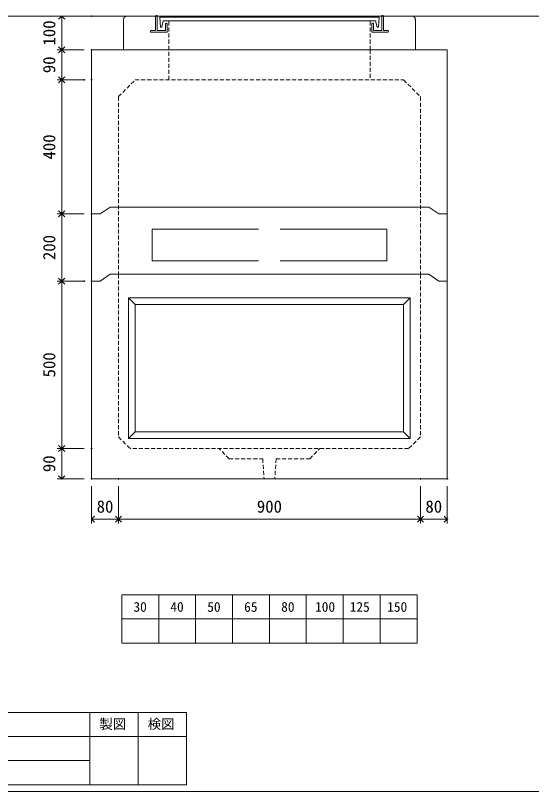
# Model space of a CAD drawing. Units: millimetres, scale not verified. Extents: x -4890 to 18490, y -2328 to 2328.
# Drawn here: x 308 to 1846, y -1947 to 368 of the extents above; entities that cross this region are included whole.
import ezdxf
from ezdxf.enums import TextEntityAlignment as Align

# ---------------------------------------------------------------- set-up
doc = ezdxf.new("R2010")
doc.units = ezdxf.units.MM
doc.header["$LTSCALE"] = 10
doc.header["$PDMODE"] = 32
doc.header["$PDSIZE"] = 2
doc.linetypes.add('DASHED1', pattern=[1.8, 1.2, -0.6])
doc.linetypes.add('USER2', pattern=[50.8, 31.75, -6.35, 6.35, -6.35])
doc.layers.add('0-1_Defpoints', color=7, linetype='Continuous')
for name, color, linetype, lineweight in [('0-2_waku', 7, 'Continuous', 18), ('0-3_gaikei', 7, 'Continuous', 18), ('0-4_kakure', 7, 'DASHED1', 5), ('0-5_sunpou', 7, 'Continuous', 5), ('0-9_uchigawa', 6, 'Continuous', 18), ('0-B_futa', 3, 'Continuous', 18), ('0-C_GL', 4, 'Continuous', 18), ('0-E_文字１', 7, 'Continuous', 18), ('1-3_uchigawa2', 6, 'USER2', 18)]:
    doc.layers.add(name, color=color, linetype=linetype, lineweight=lineweight)
doc.styles.add('ＭＳ ゴシック', font='')
doc.styles.get('ＭＳ ゴシック').set_extended_font_data('MS Gothic')

# ---------------------------------------------------------------- blocks, each defined once
blk = doc.blocks.new('_Open90')
at = {"layer": '0-5_sunpou'}
blk.add_line((0, 0), (-1, 0), dxfattribs=at)
blk.add_lwpolyline([(-0.5, 0.5), (0, 0), (-0.5, -0.5)], dxfattribs=at)
blk = doc.blocks.new('D98')
at = {"layer": '0-1_Defpoints'}
for p in [(1982.32, 1752.03), (1893, 1252.03), (1982.32, 1252.03)]:
    blk.add_point(p, dxfattribs=at)
at = {"layer": '0-5_sunpou'}
for p, q in [((1960.32, 1752.03), (1880, 1752.03)), ((1893, 1734.03), (1893, 1270.03)), ((1960.32, 1252.03), (1880, 1252.03))]:
    blk.add_line(p, q, dxfattribs=at)
at = {"layer": '0-5_sunpou', "xscale": 18, "yscale": 18}
for p, rotation in [((1893, 1752.03), 90), ((1893, 1252.03), 270)]:
    blk.add_blockref('_Open90', p, dxfattribs=dict(at, rotation=rotation))
at = {"layer": '0-5_sunpou', "style": 'ＭＳ ゴシック'}
blk.add_text('500', height=36.66, rotation=90, dxfattribs=at).set_placement((1885, 1464.53), align=Align.BOTTOM_LEFT)
blk = doc.blocks.new('D99')
at = {"layer": '0-1_Defpoints'}
for p in [(1982.32, 1252.03), (1893, 1162.03), (1982.32, 1162.03)]:
    blk.add_point(p, dxfattribs=at)
at = {"layer": '0-5_sunpou'}
for p, q in [((1960.32, 1252.03), (1880, 1252.03)), ((1893, 1234.03), (1893, 1180.03)), ((1960.32, 1162.03), (1880, 1162.03))]:
    blk.add_line(p, q, dxfattribs=at)
at = {"layer": '0-5_sunpou', "xscale": 18, "yscale": 18}
for p, rotation in [((1893, 1252.03), 90), ((1893, 1162.03), 270)]:
    blk.add_blockref('_Open90', p, dxfattribs=dict(at, rotation=rotation))
at = {"layer": '0-5_sunpou', "style": 'ＭＳ ゴシック'}
blk.add_text('90', height=36.66, rotation=90, dxfattribs=at).set_placement((1885, 1182.03), align=Align.BOTTOM_LEFT)
blk = doc.blocks.new('D100')
at = {"layer": '0-1_Defpoints'}
for p in [(1982.32, 1162.03), (2062.32, 1162.03), (2062.32, 1042)]:
    blk.add_point(p, dxfattribs=at)
at = {"layer": '0-5_sunpou'}
for p, q in [((1982.32, 1140.03), (1982.32, 1029)), ((2062.32, 1140.03), (2062.32, 1029)), ((2000.32, 1042), (2044.32, 1042))]:
    blk.add_line(p, q, dxfattribs=at)
at = {"layer": '0-5_sunpou', "xscale": 18, "yscale": 18, "rotation": 180}
blk.add_blockref('_Open90', (1982.32, 1042), dxfattribs=at)
at = {"layer": '0-5_sunpou', "xscale": 18, "yscale": 18}
blk.add_blockref('_Open90', (2062.32, 1042), dxfattribs=at)
at = {"layer": '0-5_sunpou', "style": 'ＭＳ ゴシック'}
blk.add_text('80', height=36.66, dxfattribs=at).set_placement((1997.32, 1050), align=Align.BOTTOM_LEFT)
blk = doc.blocks.new('D101')
at = {"layer": '0-1_Defpoints'}
for p in [(2062.32, 1162.03), (2962.32, 1162.03), (2962.32, 1042)]:
    blk.add_point(p, dxfattribs=at)
at = {"layer": '0-5_sunpou'}
for p, q in [((2062.32, 1140.03), (2062.32, 1029)), ((2962.32, 1140.03), (2962.32, 1029)), ((2080.32, 1042), (2944.32, 1042))]:
    blk.add_line(p, q, dxfattribs=at)
at = {"layer": '0-5_sunpou', "xscale": 18, "yscale": 18, "rotation": 180}
blk.add_blockref('_Open90', (2062.32, 1042), dxfattribs=at)
at = {"layer": '0-5_sunpou', "xscale": 18, "yscale": 18}
blk.add_blockref('_Open90', (2962.32, 1042), dxfattribs=at)
at = {"layer": '0-5_sunpou', "style": 'ＭＳ ゴシック'}
blk.add_text('900', height=36.66, dxfattribs=at).set_placement((2474.82, 1050), align=Align.BOTTOM_LEFT)
blk = doc.blocks.new('D102')
at = {"layer": '0-1_Defpoints'}
for p in [(2962.32, 1162.03), (3042.32, 1162.03), (3042.32, 1042)]:
    blk.add_point(p, dxfattribs=at)
at = {"layer": '0-5_sunpou'}
for p, q in [((2962.32, 1140.03), (2962.32, 1029)), ((3042.32, 1140.03), (3042.32, 1029)), ((2980.32, 1042), (3024.32, 1042))]:
    blk.add_line(p, q, dxfattribs=at)
at = {"layer": '0-5_sunpou', "xscale": 18, "yscale": 18, "rotation": 180}
blk.add_blockref('_Open90', (2962.32, 1042), dxfattribs=at)
at = {"layer": '0-5_sunpou', "xscale": 18, "yscale": 18}
blk.add_blockref('_Open90', (3042.32, 1042), dxfattribs=at)
at = {"layer": '0-5_sunpou', "style": 'ＭＳ ゴシック'}
blk.add_text('80', height=36.66, dxfattribs=at).set_placement((2977.32, 1050), align=Align.BOTTOM_LEFT)
blk = doc.blocks.new('D103')
at = {"layer": '0-1_Defpoints'}
for p in [(1981.54, 2542.03), (1893, 2442.03), (1982.32, 2442.03)]:
    blk.add_point(p, dxfattribs=at)
at = {"layer": '0-5_sunpou'}
for p, q in [((1959.54, 2542.03), (1880, 2542.03)), ((1893, 2524.03), (1893, 2460.03)), ((1960.32, 2442.03), (1880, 2442.03))]:
    blk.add_line(p, q, dxfattribs=at)
at = {"layer": '0-5_sunpou', "xscale": 18, "yscale": 18}
for p, rotation in [((1893, 2542.03), 90), ((1893, 2442.03), 270)]:
    blk.add_blockref('_Open90', p, dxfattribs=dict(at, rotation=rotation))
at = {"layer": '0-5_sunpou', "style": 'ＭＳ ゴシック'}
blk.add_text('100', height=36.66, rotation=90, dxfattribs=at).set_placement((1885, 2454.53), align=Align.BOTTOM_LEFT)
blk = doc.blocks.new('D104')
at = {"layer": '0-1_Defpoints'}
for p in [(1982.32, 2442.03), (1893, 2352.03), (1982.32, 2352.03)]:
    blk.add_point(p, dxfattribs=at)
at = {"layer": '0-5_sunpou'}
for p, q in [((1960.32, 2442.03), (1880, 2442.03)), ((1893, 2424.03), (1893, 2370.03)), ((1960.32, 2352.03), (1880, 2352.03))]:
    blk.add_line(p, q, dxfattribs=at)
at = {"layer": '0-5_sunpou', "xscale": 18, "yscale": 18}
for p, rotation in [((1893, 2442.03), 90), ((1893, 2352.03), 270)]:
    blk.add_blockref('_Open90', p, dxfattribs=dict(at, rotation=rotation))
at = {"layer": '0-5_sunpou', "style": 'ＭＳ ゴシック'}
blk.add_text('90', height=36.66, rotation=90, dxfattribs=at).set_placement((1885, 2372.03), align=Align.BOTTOM_LEFT)
blk = doc.blocks.new('D105')
at = {"layer": '0-1_Defpoints'}
for p in [(1960.32, 2352.03), (1893, 1952.03), (1982.32, 1952.03)]:
    blk.add_point(p, dxfattribs=at)
at = {"layer": '0-5_sunpou'}
for p, q in [((1938.32, 2352.03), (1880, 2352.03)), ((1893, 2334.03), (1893, 1970.03)), ((1960.32, 1952.03), (1880, 1952.03))]:
    blk.add_line(p, q, dxfattribs=at)
at = {"layer": '0-5_sunpou', "xscale": 18, "yscale": 18}
for p, rotation in [((1893, 2352.03), 90), ((1893, 1952.03), 270)]:
    blk.add_blockref('_Open90', p, dxfattribs=dict(at, rotation=rotation))
at = {"layer": '0-5_sunpou', "style": 'ＭＳ ゴシック'}
blk.add_text('400', height=36.66, rotation=90, dxfattribs=at).set_placement((1885, 2114.53), align=Align.BOTTOM_LEFT)
blk = doc.blocks.new('D106')
at = {"layer": '0-1_Defpoints'}
for p in [(1982.32, 1952.03), (1893, 1752.03), (1960.32, 1752.03)]:
    blk.add_point(p, dxfattribs=at)
at = {"layer": '0-5_sunpou'}
for p, q in [((1960.32, 1952.03), (1880, 1952.03)), ((1893, 1934.03), (1893, 1770.03)), ((1938.32, 1752.03), (1880, 1752.03))]:
    blk.add_line(p, q, dxfattribs=at)
at = {"layer": '0-5_sunpou', "xscale": 18, "yscale": 18}
for p, rotation in [((1893, 1952.03), 90), ((1893, 1752.03), 270)]:
    blk.add_blockref('_Open90', p, dxfattribs=dict(at, rotation=rotation))
at = {"layer": '0-5_sunpou', "style": 'ＭＳ ゴシック'}
blk.add_text('200', height=36.66, rotation=90, dxfattribs=at).set_placement((1885, 1814.53), align=Align.BOTTOM_LEFT)

msp = doc.modelspace()

# ---------------------------------------------------------------- linework, layer by layer
at = {"layer": '0-2_waku'}
for p, q in [((624.94, -1360.34), (624.94, -1504.34)), ((624.94, -1360.34), (624.94, -1504.34)), ((624.94, -1360.34), (624.94, -1504.34)), ((624.94, -1360.34), (624.94, -1504.34)), ((624.94, -1360.34), (1504.94, -1360.34)), ((734.94, -1360.34), (734.94, -1504.34)), ((844.94, -1360.34), (844.94, -1504.34)), ((844.94, -1360.34), (844.94, -1504.34)), ((954.94, -1360.34), (954.94, -1504.34)), ((1064.94, -1360.34), (1064.94, -1504.34)), ((1174.94, -1360.34), (1174.94, -1504.34)), ((1284.94, -1360.34), (1284.94, -1504.34)), ((1394.94, -1360.34), (1394.94, -1504.34)), ((1504.94, -1360.34), (1504.94, -1504.34)), ((624.94, -1432.34), (1504.94, -1432.34)), ((624.94, -1504.34), (1504.94, -1504.34)), ((-1210.06, -1711), (817.94, -1711)), ((529.94, -1711), (529.94, -1927)), ((529.94, -1711), (529.94, -1927)), ((673.94, -1711), (673.94, -1927)), ((817.94, -1711), (817.94, -1927)), ((-1210.06, -1783), (817.94, -1783)), ((-1210.06, -1855), (529.94, -1855)), ((-1210.06, -1927), (817.94, -1927)), ((-1230.06, -1947), (4889.94, -1947)), ((-1230.06, -1947), (4889.94, -1947))]:
    msp.add_line(p, q, dxfattribs=at)
at = {"layer": '0-3_gaikei'}
for p, q in [((629.94, 265.66), (629.94, 355.66)), ((639.94, 365.66), (724.94, 365.66)), ((1404.94, 365.66), (1489.94, 365.66)), ((1499.94, 265.66), (1499.94, 355.66)), ((534.94, 265.66), (1594.94, 265.66)), ((534.94, 265.66), (534.94, -1014.34)), ((629.94, 265.66), (739.94, 265.66)), ((664.94, 265.66), (1464.94, 265.66)), ((1499.94, 265.66), (1389.94, 265.66)), ((1594.94, 265.66), (1594.94, -1014.34)), ((559.94, -224.34), (589.94, -204.34)), ((589.94, -204.34), (1539.94, -204.34)), ((1539.94, -204.34), (1569.94, -224.34)), ((559.94, -224.34), (534.94, -224.34)), ((1569.94, -224.34), (1594.94, -224.34)), ((559.94, -424.34), (589.94, -404.34)), ((589.94, -404.34), (1539.94, -404.34)), ((589.94, -404.34), (1539.94, -404.34)), ((1539.94, -404.34), (1569.94, -424.34)), ((559.94, -424.34), (534.94, -424.34)), ((1569.94, -424.34), (1594.94, -424.34)), ((1594.94, -1014.34), (534.94, -1014.34))]:
    msp.add_line(p, q, dxfattribs=at)
for centre, radius, start, end in [((639.36, 356.24), 9.44, 86.47383, 183.52617), ((1490.27, 355.99), 9.68, 358.04251, 91.95749), ((1489.94, 355.66), 10, 0, 10)]:
    msp.add_arc(centre, radius, start, end, dxfattribs=at)
at = {"layer": '0-4_kakure'}
for p, q in [((1364.94, 265.66), (1364.94, 352.16)), ((1364.94, 265.66), (1364.94, 175.66)), ((614.94, 125.66), (664.94, 175.66)), ((664.94, 175.66), (1464.94, 175.66)), ((1464.94, 175.66), (1514.94, 125.66)), ((614.94, 125.66), (614.94, -404.34)), ((1514.94, 125.66), (1514.94, -404.34)), ((614.94, -404.34), (614.94, -889.34)), ((1514.94, -404.34), (1514.94, -889.34)), ((614.94, -889.34), (649.94, -924.34)), ((1514.94, -889.34), (1479.94, -924.34)), ((1479.94, -924.34), (649.94, -924.34)), ((944.94, -954.34), (914.94, -924.34)), ((1184.94, -954.34), (1214.94, -924.34)), ((944.94, -954.34), (1044.94, -954.34)), ((1044.94, -954.34), (1048.94, -1014.34)), ((1084.94, -954.34), (1080.94, -1014.34)), ((1084.94, -954.34), (1184.94, -954.34))]:
    msp.add_line(p, q, dxfattribs=at)
msp.add_lwpolyline([(764.94, 175.66), (764.94, 265.66), (764.94, 352.16)], dxfattribs=at)
at = {"layer": '0-9_uchigawa'}
for p, q in [((644.94, -474.34), (644.94, -894.34)), ((644.94, -474.34), (1064.94, -474.34)), ((644.94, -474.34), (664.94, -494.34)), ((1064.94, -474.34), (1484.94, -474.34)), ((1064.94, -474.34), (1484.94, -474.34)), ((1484.94, -474.34), (1464.94, -494.34)), ((1484.94, -474.34), (1484.94, -894.34)), ((664.94, -494.34), (664.94, -874.34)), ((664.94, -494.34), (1064.94, -494.34)), ((664.94, -494.34), (1064.94, -494.34)), ((1064.94, -494.34), (1464.94, -494.34)), ((1464.94, -494.34), (1464.94, -874.34)), ((664.94, -874.34), (644.94, -894.34)), ((664.94, -874.34), (1064.94, -874.34)), ((1064.94, -874.34), (1464.94, -874.34)), ((1464.94, -874.34), (1484.94, -894.34)), ((644.94, -894.34), (1064.94, -894.34)), ((1064.94, -894.34), (1484.94, -894.34))]:
    msp.add_line(p, q, dxfattribs=at)
at = {"layer": '0-B_futa'}
for p, q in [((724.94, 365.66), (724.94, 322.66)), ((726.94, 367.66), (729.94, 367.66)), ((729.94, 367.66), (729.94, 322.66)), ((737.75, 363.16), (1392.08, 363.16)), ((737.75, 363.16), (740.24, 333.16)), ((748.27, 352.16), (743.95, 333.16)), ((748.27, 352.16), (1381.61, 352.16)), ((1381.61, 352.16), (1385.93, 333.16)), ((1392.08, 363.16), (1389.83, 333.16)), ((1399.94, 367.66), (1399.94, 322.66)), ((1399.94, 367.66), (1402.94, 367.66)), ((1404.94, 365.66), (1404.94, 322.66)), ((740.24, 333.16), (743.95, 333.16)), ((754.94, 342.66), (754.94, 322.66)), ((756.94, 344.66), (757.94, 344.66)), ((759.94, 342.66), (759.94, 317.66)), ((1369.94, 342.66), (1369.94, 317.66)), ((1372.94, 344.66), (1371.94, 344.66)), ((1374.94, 342.66), (1374.94, 322.66)), ((1389.83, 333.16), (1385.93, 333.16)), ((709.94, 320.66), (709.94, 319.66)), ((711.94, 322.66), (724.94, 322.66)), ((759.94, 317.66), (711.94, 317.66)), ((729.94, 322.66), (754.94, 322.66)), ((1369.94, 317.66), (1417.94, 317.66)), ((1399.94, 322.66), (1374.94, 322.66)), ((1417.94, 322.66), (1404.94, 322.66)), ((1419.94, 320.66), (1419.94, 319.66))]:
    msp.add_line(p, q, dxfattribs=at)
for centre, start, end in [((726.94, 365.66), 90, 180), ((1402.94, 365.66), 0, 90), ((756.94, 342.66), 90, 180), ((757.94, 342.66), 0, 90), ((1371.94, 342.66), 90, 180), ((1372.94, 342.66), 0, 90), ((711.94, 320.66), 90, 180), ((711.94, 319.66), 180, 270), ((1417.94, 320.66), 0, 90), ((1417.94, 319.66), 270, 0)]:
    msp.add_arc(centre, 2, start, end, dxfattribs=at)
at = {"layer": '0-C_GL'}
msp.add_line((-1230.06, 365.66), (4889.94, 365.66), dxfattribs=at)
at = {"layer": '1-3_uchigawa2'}
for p, q in [((714.94, -269.34), (1064.94, -269.34)), ((714.94, -269.34), (714.94, -364.34)), ((1414.94, -269.34), (1064.94, -269.34)), ((1414.94, -269.34), (1414.94, -364.34)), ((714.94, -364.34), (1064.94, -364.34)), ((1414.94, -364.34), (1064.94, -364.34))]:
    msp.add_line(p, q, dxfattribs=at)

# ---------------------------------------------------------------- block references
at = {"layer": '0-5_sunpou'}
for name in ['D103', 'D104', 'D105', 'D106', 'D98', 'D99', 'D100', 'D101', 'D102']:
    msp.add_blockref(name, (-1447.37, -2176.37), dxfattribs=at)

# ---------------------------------------------------------------- texts
at = {"layer": '0-E_文字１', "style": 'ＭＳ ゴシック'}
for s, p in [('30', (659.55, -1419.8)), ('40', (769.55, -1419.8)), ('50', (879.55, -1419.8)), ('65', (989.55, -1419.8)), ('80', (1099.96, -1419.8)), ('100', (1200.83, -1419.8)), ('125', (1304.22, -1419.8)), ('150', (1415.98, -1419.8)), ('製図', (558, -1769.25)), ('検図', (702, -1769.25))]:
    msp.add_text(s, height=29.33, dxfattribs=at).set_placement(p, align=Align.BOTTOM_LEFT)

doc.saveas('drawing.dxf')
